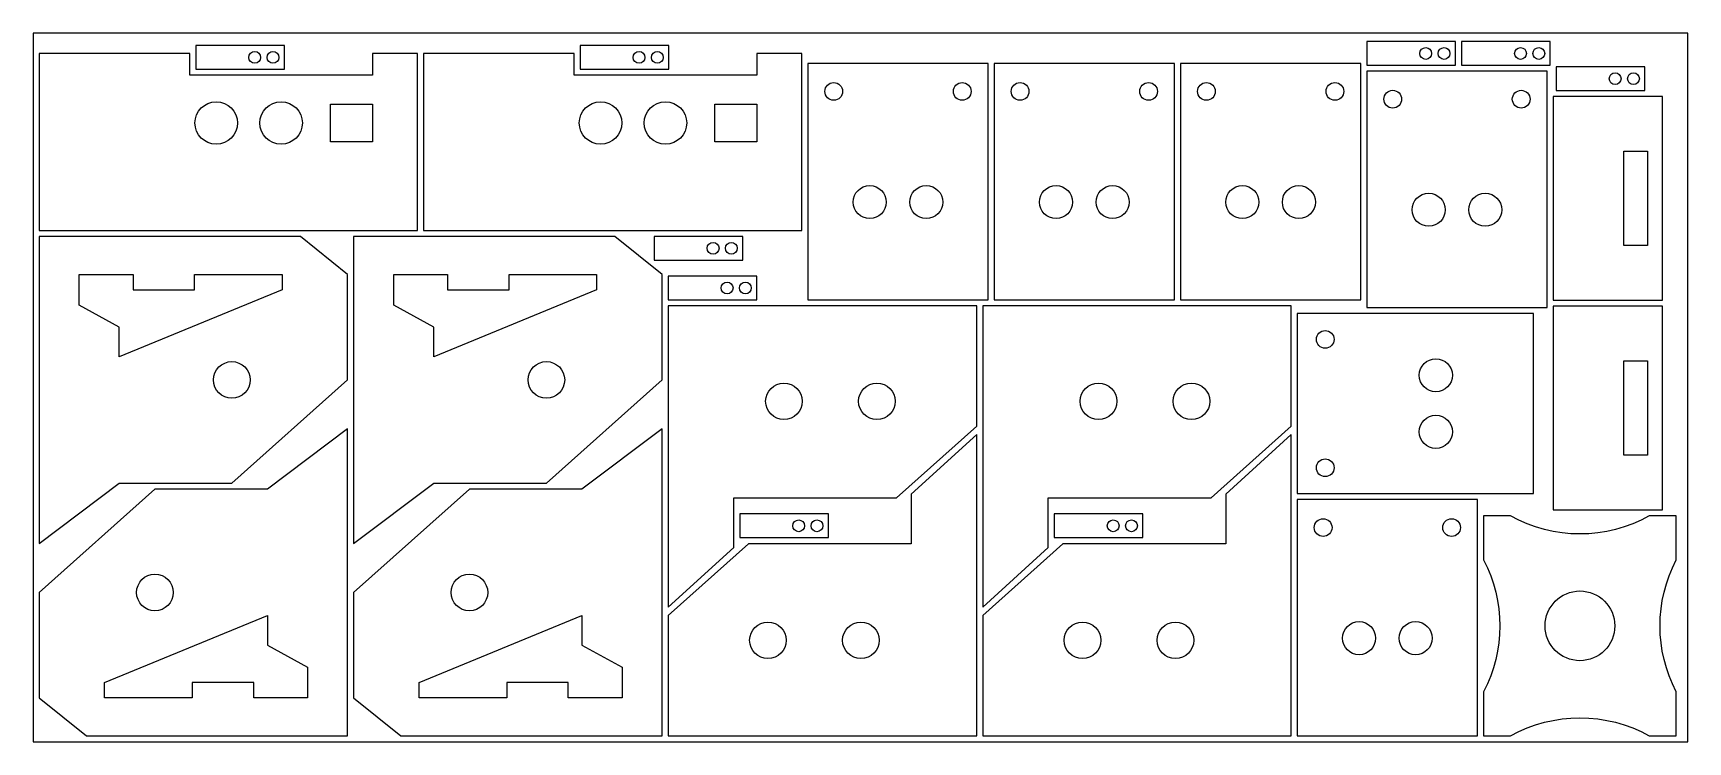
# Model space of a CAD drawing. Header units: metres. Extents: x 0 to 2800, y 0 to 1200.
import ezdxf

# ---------------------------------------------------------------- set-up
doc = ezdxf.new("R2010")
doc.units = ezdxf.units.M

msp = doc.modelspace()

# ---------------------------------------------------------------- linework, layer by layer
for points in [[(0, 0), (2800, 0), (2800, 1200), (0, 1200)], [(425.3, 1138.8), (425.3, 1178.8), (275.3, 1178.8), (275.3, 1138.8)], [(1075.6, 1138.8), (1075.6, 1178.8), (925.6, 1178.8), (925.6, 1138.8)], [(2406.8, 1145.5), (2406.8, 1185.5), (2256.8, 1185.5), (2256.8, 1145.5)], [(2567.1, 1145.5), (2567.1, 1185.5), (2417.1, 1185.5), (2417.1, 1145.5)], [(650.2, 865.7), (650.2, 1165.7), (574.1, 1165.7), (574.1, 1128.6), (265.1, 1128.6), (265.1, 1165.7), (10.2, 1165.7), (10.2, 865.7)], [(1300.6, 865.7), (1300.6, 1165.7), (1224.4, 1165.7), (1224.4, 1128.6), (915.4, 1128.6), (915.4, 1165.7), (660.6, 1165.7), (660.6, 865.7)], [(1310.9, 748.5), (1615.9, 748.5), (1615.9, 1148.5), (1310.9, 1148.5)], [(1626.2, 748.5), (1931.2, 748.5), (1931.2, 1148.5), (1626.2, 1148.5)], [(1941.5, 748.5), (2246.5, 748.5), (2246.5, 1148.5), (1941.5, 1148.5)], [(2256.8, 735.4), (2561.8, 735.4), (2561.8, 1135.4), (2256.8, 1135.4)], [(2727.3, 1102.8), (2727.3, 1142.8), (2577.3, 1142.8), (2577.3, 1102.8)], [(2757, 747.7), (2757, 1092.7), (2572, 1092.7), (2572, 747.7)], [(574.1, 1079.8), (574.1, 1015.7), (503.1, 1015.7), (503.1, 1079.8)], [(1224.4, 1079.8), (1224.4, 1015.7), (1153.4, 1015.7), (1153.4, 1079.8)], [(2731.4, 840.2), (2691.4, 840.2), (2691.4, 1000.2), (2731.4, 1000.2)], [(532.2, 612.8), (532.2, 791.4), (452.2, 855.7), (10.2, 855.7), (10.2, 335.7), (145.9, 438.1), (336.3, 438.1)], [(1064.4, 612.8), (1064.4, 791.4), (984.4, 855.7), (542.4, 855.7), (542.4, 335.7), (678.1, 438.1), (868.5, 438.1)], [(1200.9, 815.7), (1200.9, 855.7), (1050.9, 855.7), (1050.9, 815.7)], [(421.3, 791.4), (421.3, 765.4), (145.9, 652.1), (145.9, 702.1), (78.1, 739.4), (78.1, 791.4), (169.1, 791.4), (169.1, 765.4), (273.1, 765.4), (273.1, 791.4)], [(953.5, 791.4), (953.5, 765.4), (678.1, 652.1), (678.1, 702.1), (610.3, 739.4), (610.3, 791.4), (701.3, 791.4), (701.3, 765.4), (805.3, 765.4), (805.3, 791.4)], [(1224.6, 748.5), (1224.6, 788.5), (1074.6, 788.5), (1074.6, 748.5)], [(1074.6, 738.4), (1074.6, 228.4), (1185.5, 329.4), (1185.5, 413.1), (1460.9, 413.1), (1596.6, 534.4), (1596.6, 738.4)], [(1606.8, 738.4), (1606.8, 228.4), (1717.7, 329.4), (1717.7, 413.1), (1993.1, 413.1), (2128.8, 534.4), (2128.8, 738.4)], [(2757, 392.7), (2757, 737.7), (2572, 737.7), (2572, 392.7)], [(2539, 420.3), (2539, 725.3), (2139, 725.3), (2139, 420.3)], [(2731.4, 485.2), (2691.4, 485.2), (2691.4, 645.2), (2731.4, 645.2)], [(10.2, 253), (10.2, 74.5), (90.2, 10.2), (532.2, 10.2), (532.2, 530.2), (396.5, 427.7), (206.1, 427.7)], [(542.4, 253), (542.4, 74.5), (622.4, 10.2), (1064.4, 10.2), (1064.4, 530.2), (928.7, 427.7), (738.3, 427.7)], [(1596.6, 10.2), (1596.6, 520.2), (1485.7, 419.2), (1485.7, 335.5), (1210.3, 335.5), (1074.6, 214.2), (1074.6, 10.2)], [(2128.8, 10.2), (2128.8, 520.2), (2017.9, 419.2), (2017.9, 335.5), (1742.5, 335.5), (1606.8, 214.2), (1606.8, 10.2)], [(2139, 10.2), (2444, 10.2), (2444, 410.2), (2139, 410.2)], [(1345.7, 345.9), (1345.7, 385.9), (1195.7, 385.9), (1195.7, 345.9)], [(1877.9, 345.9), (1877.9, 385.9), (1727.9, 385.9), (1727.9, 345.9)], [(121.1, 74.5), (121.1, 100.5), (396.5, 213.8), (396.5, 163.8), (464.4, 126.5), (464.4, 74.5), (373.4, 74.5), (373.4, 100.5), (269.4, 100.5), (269.4, 74.5)], [(653.3, 74.5), (653.3, 100.5), (928.7, 213.8), (928.7, 163.8), (996.6, 126.5), (996.6, 74.5), (905.6, 74.5), (905.6, 100.5), (801.6, 100.5), (801.6, 74.5)]]:
    msp.add_lwpolyline(points, close=True)
for points in [[(385, 1158.8, -1), (365, 1158.8, -1)], [(415.9, 1158.8, -1), (395.9, 1158.8, -1)], [(1035.3, 1158.8, -1), (1015.3, 1158.8, -1)], [(1066.2, 1158.8, -1), (1046.2, 1158.8, -1)], [(2366.4, 1165.5, -1), (2346.4, 1165.5, -1)], [(2397.4, 1165.5, -1), (2377.4, 1165.5, -1)], [(2526.8, 1165.5, -1), (2506.8, 1165.5, -1)], [(2557.7, 1165.5, -1), (2537.7, 1165.5, -1)], [(2686.9, 1122.8, -1), (2666.9, 1122.8, -1)], [(2717.9, 1122.8, -1), (2697.9, 1122.8, -1)], [(1354.7, 1086.2, -1), (1354.7, 1116.2, -1)], [(1572.1, 1086.2, -1), (1572.1, 1116.2, -1)], [(1670, 1086.2, -1), (1670, 1116.2, -1)], [(1887.4, 1086.2, -1), (1887.4, 1116.2, -1)], [(1985.3, 1086.2, -1), (1985.3, 1116.2, -1)], [(2202.7, 1086.2, -1), (2202.7, 1116.2, -1)], [(2300.6, 1073.1, -1), (2300.6, 1103.1, -1)], [(2517.9, 1073.1, -1), (2517.9, 1103.1, -1)], [(345.9, 1047.8, -1), (273.9, 1047.8, -1)], [(455.6, 1047.8, -1), (383.6, 1047.8, -1)], [(996.2, 1047.8, -1), (924.2, 1047.8, -1)], [(1105.9, 1047.8, -1), (1033.9, 1047.8, -1)], [(1415.6, 885.9, -1), (1415.6, 941.9, -1)], [(1511.3, 885.9, -1), (1511.3, 941.9, -1)], [(1730.8, 885.9, -1), (1730.8, 941.9, -1)], [(1826.6, 885.9, -1), (1826.6, 941.9, -1)], [(2046.1, 885.9, -1), (2046.1, 941.9, -1)], [(2141.8, 885.9, -1), (2141.8, 941.9, -1)], [(2361.4, 872.9, -1), (2361.4, 928.9, -1)], [(2457.1, 872.9, -1), (2457.1, 928.9, -1)], [(1160.6, 835.7, -1), (1140.6, 835.7, -1)], [(1191.5, 835.7, -1), (1171.5, 835.7, -1)], [(1184.3, 768.5, -1), (1164.3, 768.5, -1)], [(1215.2, 768.5, -1), (1195.2, 768.5, -1)], [(2201.3, 681.5, -1), (2171.3, 681.5, -1)], [(2401.5, 620.7, -1), (2345.5, 620.7, -1)], [(367.3, 612.8, -1), (305.3, 612.8, -1)], [(899.5, 612.8, -1), (837.5, 612.8, -1)], [(1239.5, 576.6, -1), (1301.5, 576.6, -1)], [(1396.8, 576.6, -1), (1458.8, 576.6, -1)], [(1771.7, 576.6, -1), (1833.7, 576.6, -1)], [(1929, 576.6, -1), (1991, 576.6, -1)], [(2401.5, 525, -1), (2345.5, 525, -1)], [(2201.3, 464.1, -1), (2171.3, 464.1, -1)], [(1305.4, 365.9, -1), (1285.4, 365.9, -1)], [(1336.3, 365.9, -1), (1316.3, 365.9, -1)], [(1837.6, 365.9, -1), (1817.6, 365.9, -1)], [(1868.5, 365.9, -1), (1848.5, 365.9, -1)], [(2182.8, 347.9, -1), (2182.8, 377.9, -1)], [(2400.2, 347.9, -1), (2400.2, 377.9, -1)], [(2780.3, 10.2), (2780.3, 84.9, -0.246586), (2780.3, 308), (2780.3, 382.7), (2734.6, 382.7, -0.261191), (2499.9, 382.7), (2454.3, 382.7), (2454.3, 308, -0.246586), (2454.3, 84.9), (2454.3, 10.2), (2499.9, 10.2, -0.261191), (2734.6, 10.2)], [(175.1, 253, -1), (237.1, 253, -1)], [(707.3, 253, -1), (769.3, 253, -1)], [(2617.3, 137.5, -1), (2617.3, 255.5, -1)], [(1274.4, 172, -1), (1212.4, 172, -1)], [(1431.7, 172, -1), (1369.7, 172, -1)], [(1806.6, 172, -1), (1744.6, 172, -1)], [(1963.9, 172, -1), (1901.9, 172, -1)], [(2243.6, 147.7, -1), (2243.6, 203.7, -1)], [(2339.3, 147.7, -1), (2339.3, 203.7, -1)]]:
    msp.add_lwpolyline(points, format="xyb", close=True)

doc.saveas('drawing.dxf')
